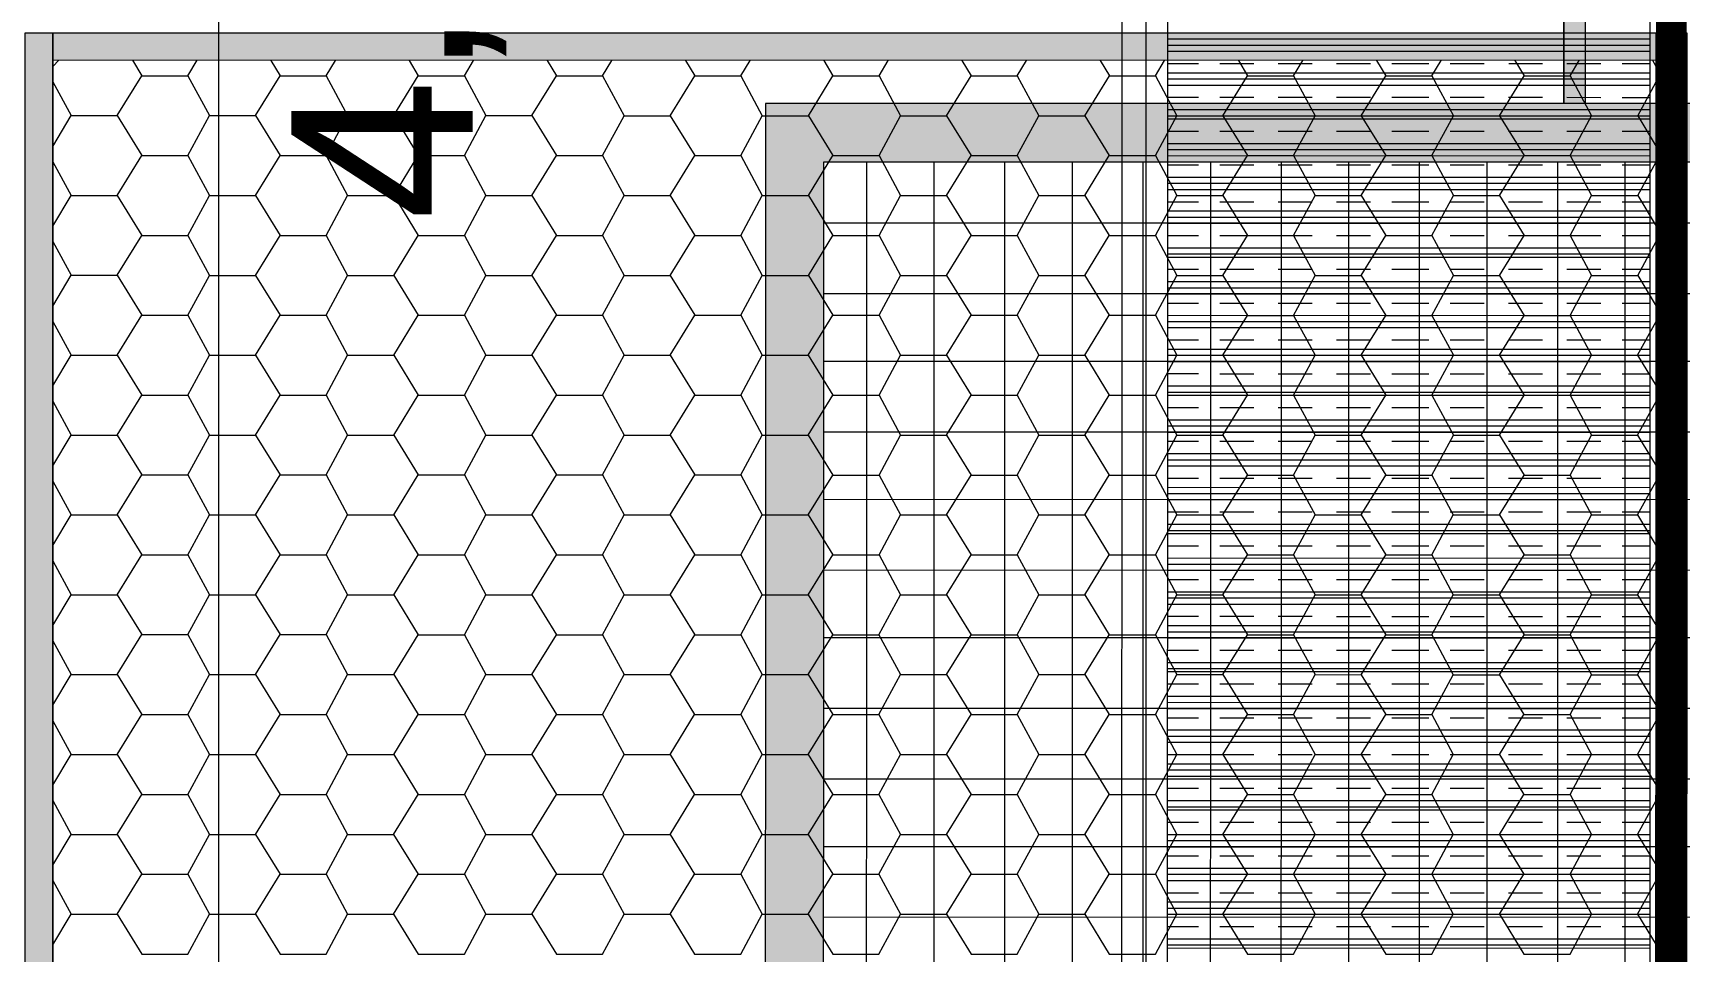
# Model space of a CAD drawing. Extents: x 3377 to 3790, y 1673 to 1846.
# Drawn here: x 3523.058 to 3525.326, y 1750.84 to 1752.105 of the extents above; entities that cross this region are included whole.
import ezdxf

# ---------------------------------------------------------------- set-up
doc = ezdxf.new("R2010")
doc.units = 0
doc.header["$LTSCALE"] = 2
for name, color, linetype, true_color in [('PDF7_0', 7, 'Continuous', 0xc6c6c6), ('PDF7_04-DETALHE', 7, 'Continuous', 0xc6c6c6), ('PDF7_13-CORTE', 7, 'Continuous', 0xe3e3e3), ('PDF7_COTAS', 7, 'Continuous', 0x8e8e8e)]:
    doc.layers.add(name, color=color, linetype=linetype, true_color=true_color)
doc.layers.add('PDF7_Text', color=7, linetype='Continuous')
doc.styles.add('PDF Arial', font='arial.ttf')

msp = doc.modelspace()

# ---------------------------------------------------------------- linework, layer by layer
at = {"layer": 'PDF7_0', "color": 9, "lineweight": 0, "true_color": 0xc1c1c1, "const_width": 0.0423}
msp.add_lwpolyline([(3525.3156, 1754.2082), (3525.3154, 1752.1051), (3525.3153, 1750.0063)], dxfattribs=at)
at = {"layer": 'PDF7_0', "color": 7, "lineweight": 0}
for points in [[(3523.0473, 1752.1053), (3523.0854, 1752.1053), (3523.0853, 1750.0064), (3523.0472, 1750.0064)], [(3523.0853, 1750.0064), (3523.0854, 1752.1053)], [(3525.2943, 1752.1051), (3525.2943, 1752.067), (3523.0854, 1752.0672), (3523.0854, 1752.1053)], [(3525.2943, 1752.1051), (3525.3366, 1752.1051), (3525.3364, 1750.0063), (3525.2941, 1750.0063)]]:
    msp.add_lwpolyline(points, close=True, dxfattribs=at)
msp.add_lwpolyline([(3525.2943, 1752.1051), (3525.2941, 1750.0063)], dxfattribs=at)
at = {"layer": 'PDF7_0', "lineweight": 0}
for points in [[(3523.0854, 1752.0587), (3523.0939, 1752.0672)], [(3523.1954, 1752.0672), (3523.2081, 1752.046), (3523.2716, 1752.046), (3523.2843, 1752.0672)], [(3523.3859, 1752.0671), (3523.3986, 1752.046), (3523.462, 1752.046), (3523.4747, 1752.0671)], [(3523.5763, 1752.0671), (3523.589, 1752.046), (3523.6524, 1752.046), (3523.6651, 1752.0671)], [(3523.7667, 1752.0671), (3523.7794, 1752.046), (3523.8429, 1752.046), (3523.8556, 1752.0671)], [(3523.9571, 1752.0671), (3523.9698, 1752.046), (3524.0333, 1752.0459), (3524.046, 1752.0671)], [(3524.1475, 1752.0671), (3524.1602, 1752.0459), (3524.2237, 1752.0459), (3524.2364, 1752.0671)], [(3524.3379, 1752.0671), (3524.3506, 1752.0459), (3524.4141, 1752.0459), (3524.4268, 1752.0671)], [(3524.5284, 1752.0671), (3524.5411, 1752.0459), (3524.6045, 1752.0459), (3524.6172, 1752.0671)], [(3524.7188, 1752.0671), (3524.7315, 1752.0459), (3524.7949, 1752.0459), (3524.8076, 1752.0671)], [(3524.9092, 1752.067), (3524.9219, 1752.0459), (3524.9854, 1752.0459), (3524.9981, 1752.067)], [(3525.0996, 1752.067), (3525.1123, 1752.0459), (3525.1758, 1752.0459), (3525.1885, 1752.067)], [(3525.2943, 1752.0586), (3525.29, 1752.067)], [(3523.0854, 1752.0375), (3523.1108, 1751.991), (3523.1743, 1751.991), (3523.2081, 1752.046)], [(3523.2716, 1752.046), (3523.3012, 1751.991), (3523.3647, 1751.991), (3523.3986, 1752.046)], [(3523.462, 1752.046), (3523.4916, 1751.991), (3523.5551, 1751.991), (3523.589, 1752.046)], [(3523.6524, 1752.046), (3523.6821, 1751.991), (3523.7455, 1751.991), (3523.7794, 1752.046)], [(3523.8429, 1752.046), (3523.8725, 1751.9909), (3523.9359, 1751.9909), (3523.9698, 1752.046)], [(3524.0333, 1752.0459), (3524.0629, 1751.9909), (3524.1264, 1751.9909), (3524.1602, 1752.0459)], [(3524.2237, 1752.0459), (3524.2533, 1751.9909), (3524.3168, 1751.9909), (3524.3506, 1752.0459)], [(3524.4141, 1752.0459), (3524.4437, 1751.9909), (3524.5072, 1751.9909), (3524.5411, 1752.0459)], [(3524.6045, 1752.0459), (3524.6341, 1751.9909), (3524.6976, 1751.9909), (3524.7315, 1752.0459)], [(3524.7949, 1752.0459), (3524.8246, 1751.9909), (3524.888, 1751.9909), (3524.9219, 1752.0459)], [(3524.9854, 1752.0459), (3525.015, 1751.9909), (3525.0785, 1751.9909), (3525.1123, 1752.0459)], [(3525.1758, 1752.0459), (3525.2054, 1751.9909), (3525.2689, 1751.9909), (3525.2943, 1751.9485)], [(3525.2689, 1751.9909), (3525.2943, 1752.0374)], [(3523.0854, 1751.9487), (3523.1108, 1751.991)], [(3523.1743, 1751.991), (3523.2081, 1751.936), (3523.2716, 1751.936), (3523.3012, 1751.991)], [(3523.3647, 1751.991), (3523.3985, 1751.936), (3523.462, 1751.936), (3523.4916, 1751.991)], [(3523.5551, 1751.991), (3523.589, 1751.936), (3523.6524, 1751.936), (3523.6821, 1751.991)], [(3523.7455, 1751.991), (3523.7794, 1751.9359), (3523.8429, 1751.9359), (3523.8725, 1751.9909)], [(3523.9359, 1751.9909), (3523.9698, 1751.9359), (3524.0333, 1751.9359), (3524.0629, 1751.9909)], [(3524.1264, 1751.9909), (3524.1602, 1751.9359), (3524.2237, 1751.9359), (3524.2533, 1751.9909)], [(3524.3168, 1751.9909), (3524.3506, 1751.9359), (3524.4141, 1751.9359), (3524.4437, 1751.9909)], [(3524.5072, 1751.9909), (3524.541, 1751.9359), (3524.6045, 1751.9359), (3524.6341, 1751.9909)], [(3524.6976, 1751.9909), (3524.7315, 1751.9359), (3524.7949, 1751.9359), (3524.8246, 1751.9909)], [(3524.888, 1751.9909), (3524.9219, 1751.9359), (3524.9854, 1751.9359), (3525.015, 1751.9909)], [(3525.0785, 1751.9909), (3525.1123, 1751.9359), (3525.1758, 1751.9359), (3525.2054, 1751.9909)], [(3523.0854, 1751.9275), (3523.1108, 1751.881), (3523.1743, 1751.881), (3523.2081, 1751.936)], [(3523.2716, 1751.936), (3523.3012, 1751.881), (3523.3647, 1751.881), (3523.3985, 1751.936)], [(3523.462, 1751.936), (3523.4916, 1751.881), (3523.5551, 1751.881), (3523.589, 1751.936)], [(3523.6524, 1751.936), (3523.6821, 1751.8809), (3523.7455, 1751.8809), (3523.7794, 1751.9359)], [(3523.8429, 1751.9359), (3523.8725, 1751.8809), (3523.9359, 1751.8809), (3523.9698, 1751.9359)], [(3524.0333, 1751.9359), (3524.0629, 1751.8809), (3524.1264, 1751.8809), (3524.1602, 1751.9359)], [(3524.2237, 1751.9359), (3524.2533, 1751.8809), (3524.3168, 1751.8809), (3524.3506, 1751.9359)], [(3524.4141, 1751.9359), (3524.4437, 1751.8809), (3524.5072, 1751.8809), (3524.541, 1751.9359)], [(3524.6045, 1751.9359), (3524.6341, 1751.8809), (3524.6976, 1751.8809), (3524.7315, 1751.9359)], [(3524.7949, 1751.9359), (3524.8246, 1751.8809), (3524.888, 1751.8809), (3524.9219, 1751.9359)], [(3524.9854, 1751.9359), (3525.015, 1751.8809), (3525.0784, 1751.8808), (3525.1123, 1751.9359)], [(3525.1758, 1751.9359), (3525.2054, 1751.8808), (3525.2689, 1751.8808), (3525.2942, 1751.8385)], [(3525.2689, 1751.8808), (3525.2943, 1751.9274)], [(3523.0854, 1751.8387), (3523.1108, 1751.881)], [(3523.1743, 1751.881), (3523.2081, 1751.826), (3523.2716, 1751.826), (3523.3012, 1751.881)], [(3523.3647, 1751.881), (3523.3985, 1751.826), (3523.462, 1751.8259), (3523.4916, 1751.881)], [(3523.5551, 1751.881), (3523.589, 1751.8259), (3523.6524, 1751.8259), (3523.6821, 1751.8809)], [(3523.7455, 1751.8809), (3523.7794, 1751.8259), (3523.8428, 1751.8259), (3523.8725, 1751.8809)], [(3523.9359, 1751.8809), (3523.9698, 1751.8259), (3524.0333, 1751.8259), (3524.0629, 1751.8809)], [(3524.1264, 1751.8809), (3524.1602, 1751.8259), (3524.2237, 1751.8259), (3524.2533, 1751.8809)], [(3524.3168, 1751.8809), (3524.3506, 1751.8259), (3524.4141, 1751.8259), (3524.4437, 1751.8809)], [(3524.5072, 1751.8809), (3524.541, 1751.8259), (3524.6045, 1751.8259), (3524.6341, 1751.8809)], [(3524.6976, 1751.8809), (3524.7315, 1751.8259), (3524.7949, 1751.8259), (3524.8246, 1751.8809)], [(3524.888, 1751.8809), (3524.9219, 1751.8258), (3524.9853, 1751.8258), (3525.015, 1751.8809)], [(3525.0784, 1751.8808), (3525.1123, 1751.8258), (3525.1758, 1751.8258), (3525.2054, 1751.8808)], [(3523.0854, 1751.8175), (3523.1108, 1751.771), (3523.1743, 1751.771), (3523.2081, 1751.826)], [(3523.2716, 1751.826), (3523.3012, 1751.7709), (3523.3647, 1751.7709), (3523.3985, 1751.826)], [(3523.462, 1751.8259), (3523.4916, 1751.7709), (3523.5551, 1751.7709), (3523.589, 1751.8259)], [(3523.6524, 1751.8259), (3523.682, 1751.7709), (3523.7455, 1751.7709), (3523.7794, 1751.8259)], [(3523.8428, 1751.8259), (3523.8725, 1751.7709), (3523.9359, 1751.7709), (3523.9698, 1751.8259)], [(3524.0333, 1751.8259), (3524.0629, 1751.7709), (3524.1264, 1751.7709), (3524.1602, 1751.8259)], [(3524.2237, 1751.8259), (3524.2533, 1751.7709), (3524.3168, 1751.7709), (3524.3506, 1751.8259)], [(3524.4141, 1751.8259), (3524.4437, 1751.7709), (3524.5072, 1751.7709), (3524.541, 1751.8259)], [(3524.6045, 1751.8259), (3524.6341, 1751.7709), (3524.6976, 1751.7709), (3524.7315, 1751.8259)], [(3524.7949, 1751.8259), (3524.8245, 1751.7708), (3524.888, 1751.7708), (3524.9219, 1751.8258)], [(3524.9853, 1751.8258), (3525.015, 1751.7708), (3525.0784, 1751.7708), (3525.1123, 1751.8258)], [(3525.1758, 1751.8258), (3525.2054, 1751.7708), (3525.2689, 1751.7708), (3525.2942, 1751.7285)], [(3525.2689, 1751.7708), (3525.2942, 1751.8174)], [(3523.0854, 1751.7286), (3523.1108, 1751.771)], [(3523.1743, 1751.771), (3523.2081, 1751.7159), (3523.2716, 1751.7159), (3523.3012, 1751.7709)], [(3523.3647, 1751.7709), (3523.3985, 1751.7159), (3523.462, 1751.7159), (3523.4916, 1751.7709)], [(3523.5551, 1751.7709), (3523.5889, 1751.7159), (3523.6524, 1751.7159), (3523.682, 1751.7709)], [(3523.7455, 1751.7709), (3523.7794, 1751.7159), (3523.8428, 1751.7159), (3523.8725, 1751.7709)], [(3523.9359, 1751.7709), (3523.9698, 1751.7159), (3524.0333, 1751.7159), (3524.0629, 1751.7709)], [(3524.1264, 1751.7709), (3524.1602, 1751.7159), (3524.2237, 1751.7159), (3524.2533, 1751.7709)], [(3524.3168, 1751.7709), (3524.3506, 1751.7159), (3524.4141, 1751.7159), (3524.4437, 1751.7709)], [(3524.5072, 1751.7709), (3524.541, 1751.7159), (3524.6045, 1751.7159), (3524.6341, 1751.7709)], [(3524.6976, 1751.7709), (3524.7315, 1751.7158), (3524.7949, 1751.7158), (3524.8245, 1751.7708)], [(3524.888, 1751.7708), (3524.9219, 1751.7158), (3524.9853, 1751.7158), (3525.015, 1751.7708)], [(3525.0784, 1751.7708), (3525.1123, 1751.7158), (3525.1758, 1751.7158), (3525.2054, 1751.7708)], [(3523.0854, 1751.7075), (3523.1108, 1751.6609), (3523.1743, 1751.6609), (3523.2081, 1751.7159)], [(3523.2716, 1751.7159), (3523.3012, 1751.6609), (3523.3647, 1751.6609), (3523.3985, 1751.7159)], [(3523.462, 1751.7159), (3523.4916, 1751.6609), (3523.5551, 1751.6609), (3523.5889, 1751.7159)], [(3523.6524, 1751.7159), (3523.682, 1751.6609), (3523.7455, 1751.6609), (3523.7794, 1751.7159)], [(3523.8428, 1751.7159), (3523.8725, 1751.6609), (3523.9359, 1751.6609), (3523.9698, 1751.7159)], [(3524.0333, 1751.7159), (3524.0629, 1751.6609), (3524.1263, 1751.6609), (3524.1602, 1751.7159)], [(3524.2237, 1751.7159), (3524.2533, 1751.6609), (3524.3168, 1751.6609), (3524.3506, 1751.7159)], [(3524.4141, 1751.7159), (3524.4437, 1751.6609), (3524.5072, 1751.6608), (3524.541, 1751.7159)], [(3524.6045, 1751.7159), (3524.6341, 1751.6608), (3524.6976, 1751.6608), (3524.7315, 1751.7158)], [(3524.7949, 1751.7158), (3524.8245, 1751.6608), (3524.888, 1751.6608), (3524.9219, 1751.7158)], [(3524.9853, 1751.7158), (3525.015, 1751.6608), (3525.0784, 1751.6608), (3525.1123, 1751.7158)], [(3525.1758, 1751.7158), (3525.2054, 1751.6608), (3525.2688, 1751.6608), (3525.2942, 1751.6185)], [(3525.2688, 1751.6608), (3525.2942, 1751.7073)], [(3523.0854, 1751.6186), (3523.1108, 1751.6609)], [(3523.1743, 1751.6609), (3523.2081, 1751.6059), (3523.2716, 1751.6059), (3523.3012, 1751.6609)], [(3523.3647, 1751.6609), (3523.3985, 1751.6059), (3523.462, 1751.6059), (3523.4916, 1751.6609)], [(3523.5551, 1751.6609), (3523.5889, 1751.6059), (3523.6524, 1751.6059), (3523.682, 1751.6609)], [(3523.7455, 1751.6609), (3523.7794, 1751.6059), (3523.8428, 1751.6059), (3523.8725, 1751.6609)], [(3523.9359, 1751.6609), (3523.9698, 1751.6059), (3524.0332, 1751.6059), (3524.0629, 1751.6609)], [(3524.1263, 1751.6609), (3524.1602, 1751.6059), (3524.2237, 1751.6059), (3524.2533, 1751.6609)], [(3524.3168, 1751.6609), (3524.3506, 1751.6059), (3524.4141, 1751.6058), (3524.4437, 1751.6609)], [(3524.5072, 1751.6608), (3524.541, 1751.6058), (3524.6045, 1751.6058), (3524.6341, 1751.6608)], [(3524.6976, 1751.6608), (3524.7314, 1751.6058), (3524.7949, 1751.6058), (3524.8245, 1751.6608)], [(3524.888, 1751.6608), (3524.9219, 1751.6058), (3524.9853, 1751.6058), (3525.015, 1751.6608)], [(3525.0784, 1751.6608), (3525.1123, 1751.6058), (3525.1758, 1751.6058), (3525.2054, 1751.6608)], [(3523.0854, 1751.5975), (3523.1108, 1751.5509), (3523.1743, 1751.5509), (3523.2081, 1751.6059)], [(3523.2716, 1751.6059), (3523.3012, 1751.5509), (3523.3647, 1751.5509), (3523.3985, 1751.6059)], [(3523.462, 1751.6059), (3523.4916, 1751.5509), (3523.5551, 1751.5509), (3523.5889, 1751.6059)], [(3523.6524, 1751.6059), (3523.682, 1751.5509), (3523.7455, 1751.5509), (3523.7794, 1751.6059)], [(3523.8428, 1751.6059), (3523.8724, 1751.5509), (3523.9359, 1751.5509), (3523.9698, 1751.6059)], [(3524.0332, 1751.6059), (3524.0629, 1751.5509), (3524.1263, 1751.5509), (3524.1602, 1751.6059)], [(3524.2237, 1751.6059), (3524.2533, 1751.5508), (3524.3168, 1751.5508), (3524.3506, 1751.6059)], [(3524.4141, 1751.6058), (3524.4437, 1751.5508), (3524.5072, 1751.5508), (3524.541, 1751.6058)], [(3524.6045, 1751.6058), (3524.6341, 1751.5508), (3524.6976, 1751.5508), (3524.7314, 1751.6058)], [(3524.7949, 1751.6058), (3524.8245, 1751.5508), (3524.888, 1751.5508), (3524.9219, 1751.6058)], [(3524.9853, 1751.6058), (3525.015, 1751.5508), (3525.0784, 1751.5508), (3525.1123, 1751.6058)], [(3525.1758, 1751.6058), (3525.2054, 1751.5508), (3525.2688, 1751.5508), (3525.2942, 1751.5085)], [(3525.2688, 1751.5508), (3525.2942, 1751.5973)], [(3523.0854, 1751.5086), (3523.1108, 1751.5509)], [(3523.1743, 1751.5509), (3523.2081, 1751.4959), (3523.2716, 1751.4959), (3523.3012, 1751.5509)], [(3523.3647, 1751.5509), (3523.3985, 1751.4959), (3523.462, 1751.4959), (3523.4916, 1751.5509)], [(3523.5551, 1751.5509), (3523.5889, 1751.4959), (3523.6524, 1751.4959), (3523.682, 1751.5509)], [(3523.7455, 1751.5509), (3523.7794, 1751.4959), (3523.8428, 1751.4959), (3523.8724, 1751.5509)], [(3523.9359, 1751.5509), (3523.9698, 1751.4959), (3524.0332, 1751.4959), (3524.0629, 1751.5509)], [(3524.1263, 1751.5509), (3524.1602, 1751.4958), (3524.2237, 1751.4958), (3524.2533, 1751.5508)], [(3524.3168, 1751.5508), (3524.3506, 1751.4958), (3524.4141, 1751.4958), (3524.4437, 1751.5508)], [(3524.5072, 1751.5508), (3524.541, 1751.4958), (3524.6045, 1751.4958), (3524.6341, 1751.5508)], [(3524.6976, 1751.5508), (3524.7314, 1751.4958), (3524.7949, 1751.4958), (3524.8245, 1751.5508)], [(3524.888, 1751.5508), (3524.9219, 1751.4958), (3524.9853, 1751.4958), (3525.015, 1751.5508)], [(3525.0784, 1751.5508), (3525.1123, 1751.4958), (3525.1757, 1751.4958), (3525.2054, 1751.5508)], [(3523.0854, 1751.4875), (3523.1108, 1751.4409), (3523.1742, 1751.4409), (3523.2081, 1751.4959)], [(3523.2716, 1751.4959), (3523.3012, 1751.4409), (3523.3647, 1751.4409), (3523.3985, 1751.4959)], [(3523.462, 1751.4959), (3523.4916, 1751.4409), (3523.5551, 1751.4409), (3523.5889, 1751.4959)], [(3523.6524, 1751.4959), (3523.682, 1751.4409), (3523.7455, 1751.4409), (3523.7794, 1751.4959)], [(3523.8428, 1751.4959), (3523.8724, 1751.4409), (3523.9359, 1751.4409), (3523.9698, 1751.4959)], [(3524.0332, 1751.4959), (3524.0629, 1751.4408), (3524.1263, 1751.4408), (3524.1602, 1751.4958)], [(3524.2237, 1751.4958), (3524.2533, 1751.4408), (3524.3167, 1751.4408), (3524.3506, 1751.4958)], [(3524.4141, 1751.4958), (3524.4437, 1751.4408), (3524.5072, 1751.4408), (3524.541, 1751.4958)], [(3524.6045, 1751.4958), (3524.6341, 1751.4408), (3524.6976, 1751.4408), (3524.7314, 1751.4958)], [(3524.7949, 1751.4958), (3524.8245, 1751.4408), (3524.888, 1751.4408), (3524.9219, 1751.4958)], [(3524.9853, 1751.4958), (3525.0149, 1751.4408), (3525.0784, 1751.4408), (3525.1123, 1751.4958)], [(3525.1757, 1751.4958), (3525.2054, 1751.4408), (3525.2688, 1751.4408), (3525.2942, 1751.3984)], [(3525.2688, 1751.4408), (3525.2942, 1751.4873)], [(3523.0854, 1751.3986), (3523.1108, 1751.4409)], [(3523.1742, 1751.4409), (3523.2081, 1751.3859), (3523.2716, 1751.3859), (3523.3012, 1751.4409)], [(3523.3647, 1751.4409), (3523.3985, 1751.3859), (3523.462, 1751.3859), (3523.4916, 1751.4409)], [(3523.5551, 1751.4409), (3523.5889, 1751.3859), (3523.6524, 1751.3859), (3523.682, 1751.4409)], [(3523.7455, 1751.4409), (3523.7793, 1751.3859), (3523.8428, 1751.3858), (3523.8724, 1751.4409)], [(3523.9359, 1751.4409), (3523.9698, 1751.3858), (3524.0332, 1751.3858), (3524.0629, 1751.4408)], [(3524.1263, 1751.4408), (3524.1602, 1751.3858), (3524.2237, 1751.3858), (3524.2533, 1751.4408)], [(3524.3167, 1751.4408), (3524.3506, 1751.3858), (3524.4141, 1751.3858), (3524.4437, 1751.4408)], [(3524.5072, 1751.4408), (3524.541, 1751.3858), (3524.6045, 1751.3858), (3524.6341, 1751.4408)], [(3524.6976, 1751.4408), (3524.7314, 1751.3858), (3524.7949, 1751.3858), (3524.8245, 1751.4408)], [(3524.888, 1751.4408), (3524.9218, 1751.3858), (3524.9853, 1751.3858), (3525.0149, 1751.4408)], [(3525.0784, 1751.4408), (3525.1123, 1751.3858), (3525.1757, 1751.3858), (3525.2054, 1751.4408)], [(3523.0854, 1751.3774), (3523.1108, 1751.3309), (3523.1742, 1751.3309), (3523.2081, 1751.3859)], [(3523.2716, 1751.3859), (3523.3012, 1751.3309), (3523.3647, 1751.3309), (3523.3985, 1751.3859)], [(3523.462, 1751.3859), (3523.4916, 1751.3309), (3523.5551, 1751.3309), (3523.5889, 1751.3859)], [(3523.6524, 1751.3859), (3523.682, 1751.3308), (3523.7455, 1751.3308), (3523.7793, 1751.3859)], [(3523.8428, 1751.3858), (3523.8724, 1751.3308), (3523.9359, 1751.3308), (3523.9698, 1751.3858)], [(3524.0332, 1751.3858), (3524.0629, 1751.3308), (3524.1263, 1751.3308), (3524.1602, 1751.3858)], [(3524.2237, 1751.3858), (3524.2533, 1751.3308), (3524.3167, 1751.3308), (3524.3506, 1751.3858)], [(3524.4141, 1751.3858), (3524.4437, 1751.3308), (3524.5072, 1751.3308), (3524.541, 1751.3858)], [(3524.6045, 1751.3858), (3524.6341, 1751.3308), (3524.6976, 1751.3308), (3524.7314, 1751.3858)], [(3524.7949, 1751.3858), (3524.8245, 1751.3308), (3524.888, 1751.3308), (3524.9218, 1751.3858)], [(3524.9853, 1751.3858), (3525.0149, 1751.3308), (3525.0784, 1751.3308), (3525.1123, 1751.3858)], [(3525.1757, 1751.3858), (3525.2054, 1751.3307), (3525.2688, 1751.3307), (3525.2942, 1751.2884)], [(3525.2688, 1751.3307), (3525.2942, 1751.3773)], [(3523.0854, 1751.2886), (3523.1108, 1751.3309)], [(3523.1742, 1751.3309), (3523.2081, 1751.2759), (3523.2716, 1751.2759), (3523.3012, 1751.3309)], [(3523.3647, 1751.3309), (3523.3985, 1751.2759), (3523.462, 1751.2759), (3523.4916, 1751.3309)], [(3523.5551, 1751.3309), (3523.5889, 1751.2758), (3523.6524, 1751.2758), (3523.682, 1751.3308)], [(3523.7455, 1751.3308), (3523.7793, 1751.2758), (3523.8428, 1751.2758), (3523.8724, 1751.3308)], [(3523.9359, 1751.3308), (3523.9698, 1751.2758), (3524.0332, 1751.2758), (3524.0629, 1751.3308)], [(3524.1263, 1751.3308), (3524.1602, 1751.2758), (3524.2236, 1751.2758), (3524.2533, 1751.3308)], [(3524.3167, 1751.3308), (3524.3506, 1751.2758), (3524.4141, 1751.2758), (3524.4437, 1751.3308)], [(3524.5072, 1751.3308), (3524.541, 1751.2758), (3524.6045, 1751.2758), (3524.6341, 1751.3308)], [(3524.6976, 1751.3308), (3524.7314, 1751.2758), (3524.7949, 1751.2758), (3524.8245, 1751.3308)], [(3524.888, 1751.3308), (3524.9218, 1751.2758), (3524.9853, 1751.2758), (3525.0149, 1751.3308)], [(3525.0784, 1751.3308), (3525.1123, 1751.2757), (3525.1757, 1751.2757), (3525.2054, 1751.3307)], [(3523.0854, 1751.2674), (3523.1108, 1751.2209), (3523.1742, 1751.2209), (3523.2081, 1751.2759)], [(3523.2716, 1751.2759), (3523.3012, 1751.2209), (3523.3646, 1751.2209), (3523.3985, 1751.2759)], [(3523.462, 1751.2759), (3523.4916, 1751.2208), (3523.5551, 1751.2208), (3523.5889, 1751.2758)], [(3523.6524, 1751.2758), (3523.682, 1751.2208), (3523.7455, 1751.2208), (3523.7793, 1751.2758)], [(3523.8428, 1751.2758), (3523.8724, 1751.2208), (3523.9359, 1751.2208), (3523.9698, 1751.2758)], [(3524.0332, 1751.2758), (3524.0628, 1751.2208), (3524.1263, 1751.2208), (3524.1602, 1751.2758)], [(3524.2236, 1751.2758), (3524.2533, 1751.2208), (3524.3167, 1751.2208), (3524.3506, 1751.2758)], [(3524.4141, 1751.2758), (3524.4437, 1751.2208), (3524.5071, 1751.2208), (3524.541, 1751.2758)], [(3524.6045, 1751.2758), (3524.6341, 1751.2208), (3524.6976, 1751.2208), (3524.7314, 1751.2758)], [(3524.7949, 1751.2758), (3524.8245, 1751.2208), (3524.888, 1751.2207), (3524.9218, 1751.2758)], [(3524.9853, 1751.2758), (3525.0149, 1751.2207), (3525.0784, 1751.2207), (3525.1123, 1751.2757)], [(3525.1757, 1751.2757), (3525.2053, 1751.2207), (3525.2688, 1751.2207), (3525.2942, 1751.1784)], [(3525.2688, 1751.2207), (3525.2942, 1751.2673)], [(3523.0854, 1751.1786), (3523.1108, 1751.2209)], [(3523.1742, 1751.2209), (3523.2081, 1751.1659), (3523.2716, 1751.1658), (3523.3012, 1751.2209)], [(3523.3646, 1751.2209), (3523.3985, 1751.1658), (3523.462, 1751.1658), (3523.4916, 1751.2208)], [(3523.5551, 1751.2208), (3523.5889, 1751.1658), (3523.6524, 1751.1658), (3523.682, 1751.2208)], [(3523.7455, 1751.2208), (3523.7793, 1751.1658), (3523.8428, 1751.1658), (3523.8724, 1751.2208)], [(3523.9359, 1751.2208), (3523.9697, 1751.1658), (3524.0332, 1751.1658), (3524.0628, 1751.2208)], [(3524.1263, 1751.2208), (3524.1602, 1751.1658), (3524.2236, 1751.1658), (3524.2533, 1751.2208)], [(3524.3167, 1751.2208), (3524.3506, 1751.1658), (3524.4141, 1751.1658), (3524.4437, 1751.2208)], [(3524.5071, 1751.2208), (3524.541, 1751.1658), (3524.6045, 1751.1658), (3524.6341, 1751.2208)], [(3524.6976, 1751.2208), (3524.7314, 1751.1658), (3524.7949, 1751.1657), (3524.8245, 1751.2208)], [(3524.888, 1751.2207), (3524.9218, 1751.1657), (3524.9853, 1751.1657), (3525.0149, 1751.2207)], [(3525.0784, 1751.2207), (3525.1122, 1751.1657), (3525.1757, 1751.1657), (3525.2053, 1751.2207)], [(3523.0854, 1751.1574), (3523.1108, 1751.1108), (3523.1742, 1751.1108), (3523.2081, 1751.1659)], [(3523.2716, 1751.1658), (3523.3012, 1751.1108), (3523.3646, 1751.1108), (3523.3985, 1751.1658)], [(3523.462, 1751.1658), (3523.4916, 1751.1108), (3523.5551, 1751.1108), (3523.5889, 1751.1658)], [(3523.6524, 1751.1658), (3523.682, 1751.1108), (3523.7455, 1751.1108), (3523.7793, 1751.1658)], [(3523.8428, 1751.1658), (3523.8724, 1751.1108), (3523.9359, 1751.1108), (3523.9697, 1751.1658)], [(3524.0332, 1751.1658), (3524.0628, 1751.1108), (3524.1263, 1751.1108), (3524.1602, 1751.1658)], [(3524.2236, 1751.1658), (3524.2533, 1751.1108), (3524.3167, 1751.1108), (3524.3506, 1751.1658)], [(3524.4141, 1751.1658), (3524.4437, 1751.1108), (3524.5071, 1751.1108), (3524.541, 1751.1658)], [(3524.6045, 1751.1658), (3524.6341, 1751.1107), (3524.6976, 1751.1107), (3524.7314, 1751.1658)], [(3524.7949, 1751.1657), (3524.8245, 1751.1107), (3524.888, 1751.1107), (3524.9218, 1751.1657)], [(3524.9853, 1751.1657), (3525.0149, 1751.1107), (3525.0784, 1751.1107), (3525.1122, 1751.1657)], [(3525.1757, 1751.1657), (3525.2053, 1751.1107), (3525.2688, 1751.1107), (3525.2942, 1751.0684)], [(3525.2688, 1751.1107), (3525.2942, 1751.1572)], [(3523.0854, 1751.0685), (3523.1108, 1751.1108)], [(3523.1742, 1751.1108), (3523.2081, 1751.0558), (3523.2715, 1751.0558), (3523.3012, 1751.1108)], [(3523.3646, 1751.1108), (3523.3985, 1751.0558), (3523.462, 1751.0558), (3523.4916, 1751.1108)], [(3523.5551, 1751.1108), (3523.5889, 1751.0558), (3523.6524, 1751.0558), (3523.682, 1751.1108)], [(3523.7455, 1751.1108), (3523.7793, 1751.0558), (3523.8428, 1751.0558), (3523.8724, 1751.1108)], [(3523.9359, 1751.1108), (3523.9697, 1751.0558), (3524.0332, 1751.0558), (3524.0628, 1751.1108)], [(3524.1263, 1751.1108), (3524.1602, 1751.0558), (3524.2236, 1751.0558), (3524.2533, 1751.1108)], [(3524.3167, 1751.1108), (3524.3506, 1751.0558), (3524.414, 1751.0558), (3524.4437, 1751.1108)], [(3524.5071, 1751.1108), (3524.541, 1751.0557), (3524.6045, 1751.0557), (3524.6341, 1751.1107)], [(3524.6976, 1751.1107), (3524.7314, 1751.0557), (3524.7949, 1751.0557), (3524.8245, 1751.1107)], [(3524.888, 1751.1107), (3524.9218, 1751.0557), (3524.9853, 1751.0557), (3525.0149, 1751.1107)], [(3525.0784, 1751.1107), (3525.1122, 1751.0557), (3525.1757, 1751.0557), (3525.2053, 1751.1107)], [(3523.0854, 1751.0474), (3523.1107, 1751.0008), (3523.1742, 1751.0008), (3523.2081, 1751.0558)], [(3523.2715, 1751.0558), (3523.3012, 1751.0008), (3523.3646, 1751.0008), (3523.3985, 1751.0558)], [(3523.462, 1751.0558), (3523.4916, 1751.0008), (3523.555, 1751.0008), (3523.5889, 1751.0558)], [(3523.6524, 1751.0558), (3523.682, 1751.0008), (3523.7455, 1751.0008), (3523.7793, 1751.0558)], [(3523.8428, 1751.0558), (3523.8724, 1751.0008), (3523.9359, 1751.0008), (3523.9697, 1751.0558)], [(3524.0332, 1751.0558), (3524.0628, 1751.0008), (3524.1263, 1751.0008), (3524.1602, 1751.0558)], [(3524.2236, 1751.0558), (3524.2532, 1751.0008), (3524.3167, 1751.0008), (3524.3506, 1751.0558)], [(3524.414, 1751.0558), (3524.4437, 1751.0007), (3524.5071, 1751.0007), (3524.541, 1751.0557)], [(3524.6045, 1751.0557), (3524.6341, 1751.0007), (3524.6976, 1751.0007), (3524.7314, 1751.0557)], [(3524.7949, 1751.0557), (3524.8245, 1751.0007), (3524.888, 1751.0007), (3524.9218, 1751.0557)], [(3524.9853, 1751.0557), (3525.0149, 1751.0007), (3525.0784, 1751.0007), (3525.1122, 1751.0557)], [(3525.1757, 1751.0557), (3525.2053, 1751.0007), (3525.2688, 1751.0007), (3525.2942, 1750.9584)], [(3525.2688, 1751.0007), (3525.2942, 1751.0472)], [(3523.0854, 1750.9585), (3523.1107, 1751.0008)], [(3523.1742, 1751.0008), (3523.2081, 1750.9458), (3523.2715, 1750.9458), (3523.3012, 1751.0008)], [(3523.3646, 1751.0008), (3523.3985, 1750.9458), (3523.462, 1750.9458), (3523.4916, 1751.0008)], [(3523.555, 1751.0008), (3523.5889, 1750.9458), (3523.6524, 1750.9458), (3523.682, 1751.0008)], [(3523.7455, 1751.0008), (3523.7793, 1750.9458), (3523.8428, 1750.9458), (3523.8724, 1751.0008)], [(3523.9359, 1751.0008), (3523.9697, 1750.9458), (3524.0332, 1750.9458), (3524.0628, 1751.0008)], [(3524.1263, 1751.0008), (3524.1601, 1750.9458), (3524.2236, 1750.9457), (3524.2532, 1751.0008)], [(3524.3167, 1751.0008), (3524.3506, 1750.9457), (3524.414, 1750.9457), (3524.4437, 1751.0007)], [(3524.5071, 1751.0007), (3524.541, 1750.9457), (3524.6045, 1750.9457), (3524.6341, 1751.0007)], [(3524.6976, 1751.0007), (3524.7314, 1750.9457), (3524.7949, 1750.9457), (3524.8245, 1751.0007)], [(3524.888, 1751.0007), (3524.9218, 1750.9457), (3524.9853, 1750.9457), (3525.0149, 1751.0007)], [(3525.0784, 1751.0007), (3525.1122, 1750.9457), (3525.1757, 1750.9457), (3525.2053, 1751.0007)], [(3523.0853, 1750.9374), (3523.1107, 1750.8908), (3523.1742, 1750.8908), (3523.2081, 1750.9458)], [(3523.2715, 1750.9458), (3523.3012, 1750.8908), (3523.3646, 1750.8908), (3523.3985, 1750.9458)], [(3523.462, 1750.9458), (3523.4916, 1750.8908), (3523.555, 1750.8908), (3523.5889, 1750.9458)], [(3523.6524, 1750.9458), (3523.682, 1750.8908), (3523.7455, 1750.8908), (3523.7793, 1750.9458)], [(3523.8428, 1750.9458), (3523.8724, 1750.8908), (3523.9359, 1750.8908), (3523.9697, 1750.9458)], [(3524.0332, 1750.9458), (3524.0628, 1750.8907), (3524.1263, 1750.8907), (3524.1601, 1750.9458)], [(3524.2236, 1750.9457), (3524.2532, 1750.8907), (3524.3167, 1750.8907), (3524.3506, 1750.9457)], [(3524.414, 1750.9457), (3524.4437, 1750.8907), (3524.5071, 1750.8907), (3524.541, 1750.9457)], [(3524.6045, 1750.9457), (3524.6341, 1750.8907), (3524.6975, 1750.8907), (3524.7314, 1750.9457)], [(3524.7949, 1750.9457), (3524.8245, 1750.8907), (3524.888, 1750.8907), (3524.9218, 1750.9457)], [(3524.9853, 1750.9457), (3525.0149, 1750.8907), (3525.0784, 1750.8907), (3525.1122, 1750.9457)], [(3525.1757, 1750.9457), (3525.2053, 1750.8907), (3525.2688, 1750.8907), (3525.2942, 1750.8484)], [(3525.2688, 1750.8907), (3525.2942, 1750.9372)], [(3523.0853, 1750.8485), (3523.1107, 1750.8908)], [(3523.1742, 1750.8908), (3523.2081, 1750.8358), (3523.2715, 1750.8358), (3523.3012, 1750.8908)], [(3523.3646, 1750.8908), (3523.3985, 1750.8358), (3523.4619, 1750.8358), (3523.4916, 1750.8908)], [(3523.555, 1750.8908), (3523.5889, 1750.8358), (3523.6524, 1750.8358), (3523.682, 1750.8908)], [(3523.7455, 1750.8908), (3523.7793, 1750.8358), (3523.8428, 1750.8358), (3523.8724, 1750.8908)], [(3523.9359, 1750.8908), (3523.9697, 1750.8357), (3524.0332, 1750.8357), (3524.0628, 1750.8907)], [(3524.1263, 1750.8907), (3524.1601, 1750.8357), (3524.2236, 1750.8357), (3524.2532, 1750.8907)], [(3524.3167, 1750.8907), (3524.3506, 1750.8357), (3524.414, 1750.8357), (3524.4437, 1750.8907)], [(3524.5071, 1750.8907), (3524.541, 1750.8357), (3524.6044, 1750.8357), (3524.6341, 1750.8907)], [(3524.6975, 1750.8907), (3524.7314, 1750.8357), (3524.7949, 1750.8357), (3524.8245, 1750.8907)], [(3524.888, 1750.8907), (3524.9218, 1750.8357), (3524.9853, 1750.8357), (3525.0149, 1750.8907)], [(3525.0784, 1750.8907), (3525.1122, 1750.8357), (3525.1757, 1750.8357), (3525.2053, 1750.8907)]]:
    msp.add_lwpolyline(points, dxfattribs=at)
at = {"layer": 'PDF7_0', "color": 9, "true_color": 0xc1c1c1, "transparency": 33554559}
for points in [[(3523.0473, 1752.1053), (3523.0853, 1750.0064), (3523.0472, 1750.0064)], [(3523.0854, 1752.1053), (3523.0473, 1752.1053), (3523.0853, 1750.0064)], [(3525.2943, 1752.1051), (3523.0854, 1752.1053), (3525.2943, 1752.067)], [(3523.0854, 1752.1053), (3525.2943, 1752.067), (3523.0854, 1752.0672)]]:
    msp.add_solid(points, dxfattribs=at)
at = {"layer": 'PDF7_04-DETALHE', "color": 7, "lineweight": 0}
msp.add_lwpolyline([(3526.0558, 1750.0062), (3526.056, 1752.507), (3524.558, 1752.5071), (3524.5578, 1750.0063)], dxfattribs=at)
at = {"layer": 'PDF7_04-DETALHE', "lineweight": 0}
for points in [[(3526.039, 1752.507), (3526.0389, 1750.0062), (3524.5917, 1750.0063), (3524.5919, 1752.5071), (3526.039, 1752.507), (3524.8415, 1752.5071)], [(3525.3154, 1752.5071), (3525.3153, 1750.0063)], [(3525.2858, 1752.4775), (3525.2857, 1750.0359), (3524.6213, 1750.0359), (3524.6215, 1752.4775), (3525.2858, 1752.4775), (3524.7442, 1752.4775)], [(3524.6215, 1752.0967), (3525.2858, 1752.0966)], [(3524.6215, 1752.0882), (3525.2858, 1752.0882)], [(3524.6215, 1752.0798), (3525.2858, 1752.0797)], [(3524.6215, 1752.0628), (3524.6638, 1752.0628)], [(3524.6934, 1752.0628), (3524.7399, 1752.0628)], [(3524.7738, 1752.0628), (3524.8203, 1752.0628)], [(3524.8542, 1752.0628), (3524.9007, 1752.0628)], [(3524.9304, 1752.0628), (3524.9811, 1752.0628)], [(3525.0108, 1752.0628), (3525.0573, 1752.0628)], [(3525.0912, 1752.0628), (3525.1377, 1752.0628)], [(3525.1715, 1752.0628), (3525.2181, 1752.0628)], [(3525.2477, 1752.0628), (3525.2858, 1752.0628)], [(3524.6215, 1752.0501), (3525.2858, 1752.0501)], [(3524.6215, 1752.0417), (3525.2858, 1752.0416)], [(3524.6215, 1752.0332), (3525.2858, 1752.0332)], [(3524.6215, 1752.0163), (3524.6638, 1752.0163)], [(3524.6215, 1751.9994), (3525.2858, 1751.9993)], [(3524.6934, 1752.0163), (3524.7399, 1752.0163)], [(3524.7738, 1752.0163), (3524.8203, 1752.0163)], [(3524.8542, 1752.0163), (3524.9007, 1752.0163)], [(3524.9304, 1752.0163), (3524.9811, 1752.0163)], [(3525.0107, 1752.0163), (3525.0573, 1752.0163)], [(3525.0911, 1752.0163), (3525.1377, 1752.0163)], [(3525.1715, 1752.0163), (3525.2181, 1752.0162)], [(3525.2477, 1752.0162), (3525.2858, 1752.0162)], [(3524.6215, 1751.9909), (3525.2858, 1751.9909)], [(3524.6215, 1751.9867), (3525.2858, 1751.9866)], [(3524.6214, 1751.9697), (3524.6638, 1751.9697)], [(3524.6214, 1751.9528), (3525.2858, 1751.9528)], [(3524.6934, 1751.9697), (3524.7399, 1751.9697)], [(3524.7738, 1751.9697), (3524.8203, 1751.9697)], [(3524.8542, 1751.9697), (3524.9007, 1751.9697)], [(3524.9303, 1751.9697), (3524.9811, 1751.9697)], [(3525.0107, 1751.9697), (3525.0573, 1751.9697)], [(3525.0911, 1751.9697), (3525.1377, 1751.9697)], [(3525.1715, 1751.9697), (3525.2181, 1751.9697)], [(3525.2477, 1751.9697), (3525.2858, 1751.9697)], [(3524.6214, 1751.9444), (3525.2858, 1751.9443)], [(3524.6214, 1751.9359), (3525.2858, 1751.9358)], [(3524.6214, 1751.9232), (3524.6638, 1751.9232)], [(3524.6214, 1751.9063), (3525.2858, 1751.9062)], [(3524.6934, 1751.9232), (3524.7399, 1751.9232)], [(3524.7738, 1751.9232), (3524.8203, 1751.9232)], [(3524.8542, 1751.9232), (3524.9007, 1751.9232)], [(3524.9303, 1751.9232), (3524.9811, 1751.9232)], [(3525.0107, 1751.9232), (3525.0573, 1751.9232)], [(3525.0911, 1751.9232), (3525.1377, 1751.9232)], [(3525.1715, 1751.9232), (3525.2181, 1751.9232)], [(3525.2477, 1751.9232), (3525.2858, 1751.9232)], [(3524.6214, 1751.8978), (3525.2858, 1751.8978)], [(3524.6214, 1751.8893), (3525.2858, 1751.8893)], [(3524.6214, 1751.8724), (3524.6638, 1751.8724)], [(3524.6214, 1751.8597), (3525.2858, 1751.8597)], [(3524.6934, 1751.8724), (3524.7399, 1751.8724)], [(3524.7738, 1751.8724), (3524.8203, 1751.8724)], [(3524.8542, 1751.8724), (3524.9007, 1751.8724)], [(3524.9303, 1751.8724), (3524.9811, 1751.8724)], [(3525.0107, 1751.8724), (3525.0573, 1751.8724)], [(3525.0911, 1751.8724), (3525.1377, 1751.8724)], [(3525.1715, 1751.8724), (3525.2181, 1751.8724)], [(3525.2477, 1751.8724), (3525.2858, 1751.8724)], [(3524.6214, 1751.8513), (3525.2858, 1751.8512)], [(3524.6214, 1751.8428), (3525.2858, 1751.8428)], [(3524.6214, 1751.8259), (3524.6638, 1751.8259)], [(3524.6934, 1751.8259), (3524.7399, 1751.8259)], [(3524.7738, 1751.8259), (3524.8203, 1751.8259)], [(3524.8542, 1751.8259), (3524.9007, 1751.8259)], [(3524.9303, 1751.8258), (3524.9811, 1751.8258)], [(3525.0107, 1751.8258), (3525.0573, 1751.8258)], [(3525.0911, 1751.8258), (3525.1377, 1751.8258)], [(3525.1715, 1751.8258), (3525.2181, 1751.8258)], [(3525.2477, 1751.8258), (3525.2858, 1751.8258)], [(3524.6214, 1751.8089), (3525.2858, 1751.8089)], [(3524.6214, 1751.8005), (3525.2858, 1751.8004)], [(3524.6214, 1751.7962), (3525.2858, 1751.7962)], [(3524.6214, 1751.7793), (3524.6638, 1751.7793)], [(3524.6934, 1751.7793), (3524.7399, 1751.7793)], [(3524.7738, 1751.7793), (3524.8203, 1751.7793)], [(3524.8542, 1751.7793), (3524.9007, 1751.7793)], [(3524.9303, 1751.7793), (3524.9811, 1751.7793)], [(3525.0107, 1751.7793), (3525.0573, 1751.7793)], [(3525.0911, 1751.7793), (3525.1377, 1751.7793)], [(3525.1715, 1751.7793), (3525.2181, 1751.7793)], [(3525.2477, 1751.7793), (3525.2858, 1751.7793)], [(3524.6214, 1751.7624), (3525.2858, 1751.7624)], [(3524.6214, 1751.7539), (3525.2858, 1751.7539)], [(3524.6214, 1751.7455), (3525.2858, 1751.7454)], [(3524.6214, 1751.7328), (3524.6637, 1751.7328)], [(3524.6934, 1751.7328), (3524.7399, 1751.7328)], [(3524.7738, 1751.7328), (3524.8203, 1751.7328)], [(3524.8542, 1751.7328), (3524.9007, 1751.7328)], [(3524.9303, 1751.7328), (3524.9811, 1751.7328)], [(3525.0107, 1751.7328), (3525.0573, 1751.7327)], [(3525.0911, 1751.7327), (3525.1377, 1751.7327)], [(3525.1715, 1751.7327), (3525.2181, 1751.7327)], [(3525.2477, 1751.7327), (3525.2858, 1751.7327)], [(3524.6214, 1751.7159), (3525.2858, 1751.7158)], [(3524.6214, 1751.7074), (3525.2858, 1751.7073)], [(3524.6214, 1751.6989), (3525.2858, 1751.6989)], [(3524.6214, 1751.682), (3524.6637, 1751.682)], [(3524.6934, 1751.682), (3524.7399, 1751.682)], [(3524.7738, 1751.682), (3524.8203, 1751.682)], [(3524.8542, 1751.682), (3524.9007, 1751.682)], [(3524.9303, 1751.682), (3524.9811, 1751.682)], [(3525.0107, 1751.682), (3525.0573, 1751.682)], [(3525.0911, 1751.682), (3525.1377, 1751.682)], [(3525.1715, 1751.682), (3525.2181, 1751.682)], [(3525.2477, 1751.682), (3525.2858, 1751.682)], [(3524.6214, 1751.6693), (3525.2858, 1751.6693)], [(3524.6214, 1751.6608), (3525.2858, 1751.6608)], [(3524.6214, 1751.6524), (3525.2858, 1751.6523)], [(3524.6214, 1751.6355), (3524.6637, 1751.6355)], [(3524.6934, 1751.6354), (3524.7399, 1751.6354)], [(3524.7738, 1751.6354), (3524.8203, 1751.6354)], [(3524.8542, 1751.6354), (3524.9007, 1751.6354)], [(3524.9303, 1751.6354), (3524.9811, 1751.6354)], [(3525.0107, 1751.6354), (3525.0573, 1751.6354)], [(3525.0911, 1751.6354), (3525.1377, 1751.6354)], [(3525.1715, 1751.6354), (3525.2181, 1751.6354)], [(3525.2477, 1751.6354), (3525.2858, 1751.6354)], [(3524.6214, 1751.6185), (3525.2858, 1751.6185)], [(3524.6214, 1751.6101), (3525.2858, 1751.61)], [(3524.6214, 1751.6058), (3525.2858, 1751.6058)], [(3524.6214, 1751.5889), (3524.6637, 1751.5889)], [(3524.6934, 1751.5889), (3524.7399, 1751.5889)], [(3524.7738, 1751.5889), (3524.8203, 1751.5889)], [(3524.8542, 1751.5889), (3524.9007, 1751.5889)], [(3524.9303, 1751.5889), (3524.9811, 1751.5889)], [(3525.0107, 1751.5889), (3525.0573, 1751.5889)], [(3525.0911, 1751.5889), (3525.1377, 1751.5889)], [(3525.1715, 1751.5889), (3525.2181, 1751.5889)], [(3525.2477, 1751.5889), (3525.2858, 1751.5889)], [(3524.6214, 1751.572), (3525.2858, 1751.5719)], [(3524.6214, 1751.5635), (3525.2858, 1751.5635)], [(3524.6214, 1751.5551), (3525.2858, 1751.555)], [(3524.6214, 1751.5424), (3524.6637, 1751.5424)], [(3524.6934, 1751.5424), (3524.7399, 1751.5424)], [(3524.7738, 1751.5424), (3524.8203, 1751.5423)], [(3524.8542, 1751.5423), (3524.9007, 1751.5423)], [(3524.9303, 1751.5423), (3524.9811, 1751.5423)], [(3525.0107, 1751.5423), (3525.0573, 1751.5423)], [(3525.0911, 1751.5423), (3525.1377, 1751.5423)], [(3525.1715, 1751.5423), (3525.2181, 1751.5423)], [(3525.2477, 1751.5423), (3525.2858, 1751.5423)], [(3524.6214, 1751.5254), (3525.2858, 1751.5254)], [(3524.6214, 1751.517), (3525.2858, 1751.5169)], [(3524.6214, 1751.5085), (3525.2858, 1751.5085)], [(3524.6214, 1751.4916), (3524.6637, 1751.4916)], [(3524.6214, 1751.4789), (3525.2858, 1751.4788)], [(3524.6934, 1751.4916), (3524.7399, 1751.4916)], [(3524.7738, 1751.4916), (3524.8203, 1751.4916)], [(3524.8541, 1751.4916), (3524.9007, 1751.4916)], [(3524.9303, 1751.4916), (3524.9811, 1751.4916)], [(3525.0107, 1751.4916), (3525.0573, 1751.4916)], [(3525.0911, 1751.4916), (3525.1377, 1751.4915)], [(3525.1715, 1751.4915), (3525.2181, 1751.4915)], [(3525.2477, 1751.4915), (3525.2858, 1751.4915)], [(3524.6214, 1751.4704), (3525.2858, 1751.4704)], [(3524.6214, 1751.462), (3525.2858, 1751.4619)], [(3524.6214, 1751.445), (3524.6637, 1751.445)], [(3524.6214, 1751.4281), (3525.2858, 1751.4281)], [(3524.6933, 1751.445), (3524.7399, 1751.445)], [(3524.7737, 1751.445), (3524.8203, 1751.445)], [(3524.8541, 1751.445), (3524.9007, 1751.445)], [(3524.9303, 1751.445), (3524.9811, 1751.445)], [(3525.0107, 1751.445), (3525.0573, 1751.445)], [(3525.0911, 1751.445), (3525.1377, 1751.445)], [(3525.1715, 1751.445), (3525.2181, 1751.445)], [(3525.2477, 1751.445), (3525.2858, 1751.445)], [(3524.6214, 1751.4196), (3525.2858, 1751.4196)], [(3524.6214, 1751.4154), (3525.2858, 1751.4154)], [(3524.6214, 1751.3985), (3524.6637, 1751.3985)], [(3524.6933, 1751.3985), (3524.7399, 1751.3985)], [(3524.7737, 1751.3985), (3524.8203, 1751.3985)], [(3524.8541, 1751.3985), (3524.9007, 1751.3985)], [(3524.9303, 1751.3985), (3524.9811, 1751.3985)], [(3525.0107, 1751.3985), (3525.0573, 1751.3985)], [(3525.0911, 1751.3985), (3525.1377, 1751.3985)], [(3525.1715, 1751.3985), (3525.2181, 1751.3984)], [(3525.2477, 1751.3984), (3525.2858, 1751.3984)], [(3524.6214, 1751.3816), (3525.2858, 1751.3815)], [(3524.6214, 1751.3731), (3525.2858, 1751.3731)], [(3524.6214, 1751.3646), (3525.2858, 1751.3646)], [(3524.6214, 1751.3519), (3524.6637, 1751.3519)], [(3524.6933, 1751.3519), (3524.7399, 1751.3519)], [(3524.7737, 1751.3519), (3524.8203, 1751.3519)], [(3524.8541, 1751.3519), (3524.9007, 1751.3519)], [(3524.9303, 1751.3519), (3524.9811, 1751.3519)], [(3525.0107, 1751.3519), (3525.0573, 1751.3519)], [(3525.0911, 1751.3519), (3525.1377, 1751.3519)], [(3525.1715, 1751.3519), (3525.218, 1751.3519)], [(3525.2477, 1751.3519), (3525.2858, 1751.3519)], [(3524.6214, 1751.335), (3525.2857, 1751.335)], [(3524.6214, 1751.3266), (3525.2857, 1751.3265)], [(3524.6214, 1751.3181), (3525.2857, 1751.318)], [(3524.6214, 1751.3012), (3524.6637, 1751.3012)], [(3524.6933, 1751.3012), (3524.7399, 1751.3012)], [(3524.7737, 1751.3012), (3524.8203, 1751.3012)], [(3524.8541, 1751.3011), (3524.9007, 1751.3011)], [(3524.9303, 1751.3011), (3524.9811, 1751.3011)], [(3525.0107, 1751.3011), (3525.0572, 1751.3011)], [(3525.0911, 1751.3011), (3525.1376, 1751.3011)], [(3525.1715, 1751.3011), (3525.218, 1751.3011)], [(3525.2477, 1751.3011), (3525.2857, 1751.3011)], [(3524.6214, 1751.2885), (3525.2857, 1751.2884)], [(3524.6214, 1751.28), (3525.2857, 1751.28)], [(3524.6214, 1751.2715), (3525.2857, 1751.2715)], [(3524.6214, 1751.2546), (3524.6637, 1751.2546)], [(3524.6933, 1751.2546), (3524.7399, 1751.2546)], [(3524.7737, 1751.2546), (3524.8203, 1751.2546)], [(3524.8541, 1751.2546), (3524.9007, 1751.2546)], [(3524.9303, 1751.2546), (3524.9811, 1751.2546)], [(3525.0107, 1751.2546), (3525.0572, 1751.2546)], [(3525.0911, 1751.2546), (3525.1376, 1751.2546)], [(3525.1715, 1751.2546), (3525.218, 1751.2546)], [(3525.2477, 1751.2546), (3525.2857, 1751.2546)], [(3524.6214, 1751.2377), (3525.2857, 1751.2376)], [(3524.6214, 1751.2292), (3525.2857, 1751.2292)], [(3524.6214, 1751.225), (3525.2857, 1751.225)], [(3524.6214, 1751.2081), (3524.6637, 1751.2081)], [(3524.6933, 1751.2081), (3524.7399, 1751.2081)], [(3524.7737, 1751.2081), (3524.8203, 1751.2081)], [(3524.8541, 1751.2081), (3524.9007, 1751.2081)], [(3524.9303, 1751.2081), (3524.9811, 1751.208)], [(3525.0107, 1751.208), (3525.0572, 1751.208)], [(3525.0911, 1751.208), (3525.1376, 1751.208)], [(3525.1715, 1751.208), (3525.218, 1751.208)], [(3525.2477, 1751.208), (3525.2857, 1751.208)], [(3524.6214, 1751.1911), (3525.2857, 1751.1911)], [(3524.6214, 1751.1827), (3525.2857, 1751.1826)], [(3524.6214, 1751.1742), (3525.2857, 1751.1742)], [(3524.6214, 1751.1615), (3524.6637, 1751.1615)], [(3524.6933, 1751.1615), (3524.7399, 1751.1615)], [(3524.7737, 1751.1615), (3524.8203, 1751.1615)], [(3524.8541, 1751.1615), (3524.9007, 1751.1615)], [(3524.9303, 1751.1615), (3524.9811, 1751.1615)], [(3525.0107, 1751.1615), (3525.0572, 1751.1615)], [(3525.0911, 1751.1615), (3525.1376, 1751.1615)], [(3525.1715, 1751.1615), (3525.218, 1751.1615)], [(3525.2477, 1751.1615), (3525.2857, 1751.1615)], [(3524.6214, 1751.1446), (3525.2857, 1751.1446)], [(3524.6214, 1751.1361), (3525.2857, 1751.1361)], [(3524.6214, 1751.1277), (3525.2857, 1751.1276)], [(3524.6214, 1751.1107), (3524.6637, 1751.1107)], [(3524.6933, 1751.1107), (3524.7399, 1751.1107)], [(3524.7737, 1751.1107), (3524.8203, 1751.1107)], [(3524.8541, 1751.1107), (3524.9007, 1751.1107)], [(3524.9303, 1751.1107), (3524.9811, 1751.1107)], [(3525.0107, 1751.1107), (3525.0572, 1751.1107)], [(3525.0911, 1751.1107), (3525.1376, 1751.1107)], [(3525.1715, 1751.1107), (3525.218, 1751.1107)], [(3525.2477, 1751.1107), (3525.2857, 1751.1107)], [(3524.6214, 1751.0981), (3525.2857, 1751.098)], [(3524.6214, 1751.0896), (3525.2857, 1751.0895)], [(3524.6214, 1751.0811), (3525.2857, 1751.0811)], [(3524.6214, 1751.0642), (3524.6637, 1751.0642)], [(3524.6214, 1751.0473), (3525.2857, 1751.0472)], [(3524.6933, 1751.0642), (3524.7399, 1751.0642)], [(3524.7737, 1751.0642), (3524.8203, 1751.0642)], [(3524.8541, 1751.0642), (3524.9007, 1751.0642)], [(3524.9303, 1751.0642), (3524.9811, 1751.0642)], [(3525.0107, 1751.0642), (3525.0572, 1751.0642)], [(3525.0911, 1751.0642), (3525.1376, 1751.0642)], [(3525.1715, 1751.0642), (3525.218, 1751.0642)], [(3525.2476, 1751.0642), (3525.2857, 1751.0642)], [(3524.6214, 1751.0388), (3525.2857, 1751.0388)], [(3524.6214, 1751.0346), (3525.2857, 1751.0345)], [(3524.6214, 1751.0177), (3524.6637, 1751.0177)], [(3524.6214, 1751.0007), (3525.2857, 1751.0007)], [(3524.6933, 1751.0177), (3524.7399, 1751.0176)], [(3524.7737, 1751.0176), (3524.8203, 1751.0176)], [(3524.8541, 1751.0176), (3524.9007, 1751.0176)], [(3524.9303, 1751.0176), (3524.9811, 1751.0176)], [(3525.0107, 1751.0176), (3525.0572, 1751.0176)], [(3525.0911, 1751.0176), (3525.1376, 1751.0176)], [(3525.1715, 1751.0176), (3525.218, 1751.0176)], [(3525.2476, 1751.0176), (3525.2857, 1751.0176)], [(3524.6214, 1750.9923), (3525.2857, 1750.9922)], [(3524.6214, 1750.9838), (3525.2857, 1750.9838)], [(3524.6214, 1750.9711), (3524.6637, 1750.9711)], [(3524.6214, 1750.9542), (3525.2857, 1750.9541)], [(3524.6933, 1750.9711), (3524.7399, 1750.9711)], [(3524.7737, 1750.9711), (3524.8203, 1750.9711)], [(3524.8541, 1750.9711), (3524.9007, 1750.9711)], [(3524.9303, 1750.9711), (3524.9811, 1750.9711)], [(3525.0107, 1750.9711), (3525.0572, 1750.9711)], [(3525.0911, 1750.9711), (3525.1376, 1750.9711)], [(3525.1715, 1750.9711), (3525.218, 1750.9711)], [(3525.2476, 1750.9711), (3525.2857, 1750.9711)], [(3524.6214, 1750.9457), (3525.2857, 1750.9457)], [(3524.6214, 1750.9373), (3525.2857, 1750.9372)], [(3524.6214, 1750.9203), (3524.6637, 1750.9203)], [(3524.6214, 1750.9076), (3525.2857, 1750.9076)], [(3524.6933, 1750.9203), (3524.7399, 1750.9203)], [(3524.7737, 1750.9203), (3524.8203, 1750.9203)], [(3524.8541, 1750.9203), (3524.9007, 1750.9203)], [(3524.9303, 1750.9203), (3524.9811, 1750.9203)], [(3525.0107, 1750.9203), (3525.0572, 1750.9203)], [(3525.0911, 1750.9203), (3525.1376, 1750.9203)], [(3525.1715, 1750.9203), (3525.218, 1750.9203)], [(3525.2476, 1750.9203), (3525.2857, 1750.9203)], [(3524.6214, 1750.8992), (3525.2857, 1750.8991)], [(3524.6214, 1750.8907), (3525.2857, 1750.8907)], [(3524.6214, 1750.8738), (3524.6637, 1750.8738)], [(3524.6933, 1750.8738), (3524.7399, 1750.8738)], [(3524.7737, 1750.8738), (3524.8203, 1750.8738)], [(3524.8541, 1750.8738), (3524.9007, 1750.8738)], [(3524.9303, 1750.8738), (3524.9811, 1750.8738)], [(3525.0107, 1750.8738), (3525.0572, 1750.8738)], [(3525.0911, 1750.8738), (3525.1376, 1750.8738)], [(3525.1715, 1750.8737), (3525.218, 1750.8737)], [(3525.2476, 1750.8737), (3525.2857, 1750.8737)], [(3524.6214, 1750.8569), (3525.2857, 1750.8568)], [(3524.6214, 1750.8484), (3525.2857, 1750.8484)], [(3524.6214, 1750.8442), (3525.2857, 1750.8441)]]:
    msp.add_lwpolyline(points, dxfattribs=at)
at = {"layer": 'PDF7_13-CORTE', "color": 7, "lineweight": 0}
for points in [[(3525.1673, 1752.5071), (3525.1673, 1752.0078)], [(3526.4875, 1751.9273), (3526.4874, 1750.0062), (3526.5636, 1750.0062), (3526.5637, 1752.0077), (3524.0671, 1752.0079), (3524.067, 1750.0064), (3524.1474, 1750.0064), (3524.1475, 1751.9275)]]:
    msp.add_lwpolyline(points, close=True, dxfattribs=at)
for points in [[(3525.1969, 1752.0078), (3525.197, 1752.5071)], [(3524.2066, 1750.0064), (3524.2068, 1751.9275)], [(3524.2997, 1750.0064), (3524.2999, 1751.9274)], [(3524.397, 1750.0063), (3524.3972, 1751.9274)], [(3524.4901, 1750.0063), (3524.4903, 1751.9274)], [(3524.5875, 1750.0063), (3524.5876, 1751.9274)], [(3524.6806, 1750.0063), (3524.6807, 1751.9274)], [(3524.7779, 1750.0063), (3524.778, 1751.9274)], [(3524.871, 1750.0063), (3524.8711, 1751.9274)], [(3524.9683, 1750.0063), (3524.9684, 1751.9274)], [(3525.0614, 1750.0063), (3525.0615, 1751.9274)], [(3525.1587, 1750.0063), (3525.1588, 1751.9274)], [(3525.2518, 1750.0063), (3525.2519, 1751.9274)], [(3526.4875, 1751.8427), (3524.1475, 1751.8428)], [(3526.4875, 1751.7453), (3524.1475, 1751.7455)], [(3526.4875, 1751.6523), (3524.1475, 1751.6524)], [(3526.4875, 1751.5549), (3524.1475, 1751.5551)], [(3526.4875, 1751.4618), (3524.1475, 1751.462)], [(3526.4875, 1751.3645), (3524.1475, 1751.3647)], [(3526.4875, 1751.2714), (3524.1475, 1751.2716)], [(3526.4875, 1751.1741), (3524.1475, 1751.1743)], [(3526.4875, 1751.0768), (3524.1475, 1751.0769)], [(3526.4875, 1750.9837), (3524.1475, 1750.9838)], [(3526.4875, 1750.8864), (3524.1475, 1750.8865)]]:
    msp.add_lwpolyline(points, dxfattribs=at)
at = {"layer": 'PDF7_13-CORTE', "transparency": 33554559}
for points in [[(3525.1969, 1752.1897), (3525.1673, 1752.1897), (3525.1969, 1752.0078)], [(3525.1673, 1752.1897), (3525.1969, 1752.0078), (3525.1673, 1752.0078)], [(3526.5637, 1752.0077), (3524.0671, 1752.0079), (3526.5637, 1751.9273)], [(3524.0671, 1752.0079), (3526.5637, 1751.9273), (3524.0671, 1751.9275)], [(3524.0671, 1751.9275), (3524.1474, 1750.0064), (3524.067, 1750.0064)], [(3524.1475, 1751.9275), (3524.0671, 1751.9275), (3524.1474, 1750.0064)]]:
    msp.add_solid(points, dxfattribs=at)
at = {"layer": 'PDF7_COTAS', "color": 7, "lineweight": 0}
msp.add_lwpolyline([(3523.3141, 1754.2083), (3523.3138, 1750.1588)], dxfattribs=at)

# ---------------------------------------------------------------- texts
at = {"layer": 'PDF7_Text', "insert": (3523.7103, 1751.8471), "char_height": 0.25, "attachment_point": 7, "rotation": 89.9962, "style": 'PDF Arial'}
msp.add_mtext('4,05', dxfattribs=at)

doc.saveas('drawing.dxf')
